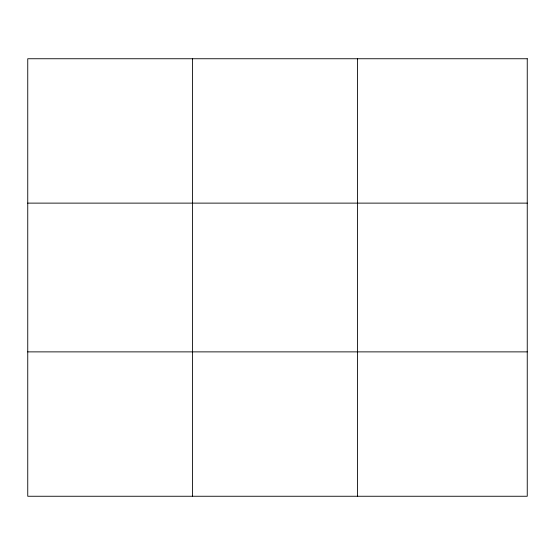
<?xml version="1.0" encoding="UTF-8"?>
<svg xmlns="http://www.w3.org/2000/svg" width="555" height="555" viewBox="0 0 555 555"><rect width="100%" height="100%" fill="white"/><g stroke="black" fill="none" stroke-linecap="round" stroke-linejoin="round"><path stroke-width="0.83" d="M192.585 496.253L192.585 58.747M357.42 496.253L357.42 58.747M27.75 203.123L527.25 203.123M27.75 351.877L527.25 351.877M527.25 58.747L527.25 496.253L27.75 496.253L27.75 58.747L527.25 58.747"/></g></svg>
